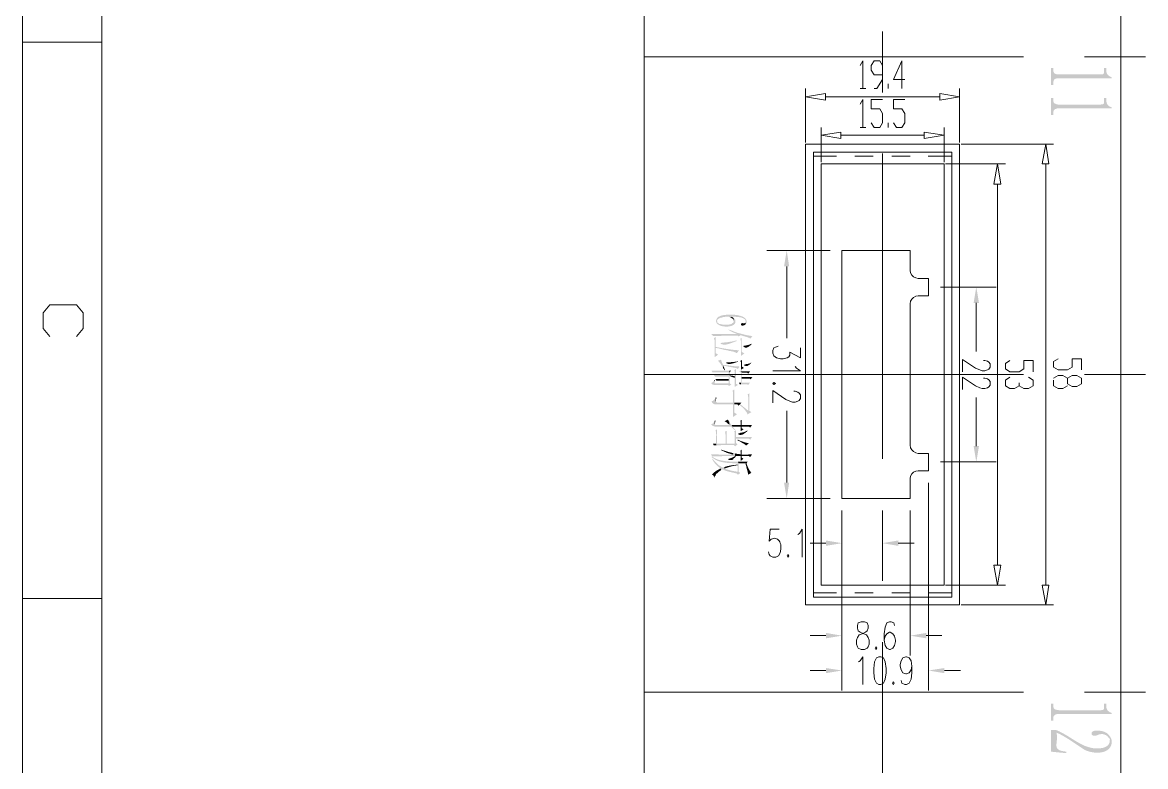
# Model space of a CAD drawing. Header units: millimetres. Extents: x 0 to 204, y 0 to 288.
# Drawn here: x 0 to 96.9, y 81.5 to 145.7 of the extents above; entities that cross this region are included whole.
import ezdxf

# ---------------------------------------------------------------- set-up
doc = ezdxf.new("R2010")
doc.units = ezdxf.units.MM

msp = doc.modelspace()

# ---------------------------------------------------------------- hatches: boundary and pattern name
h = msp.add_hatch(color=0)
h.dxf.hatch_style = 2
h.paths.add_polyline_path([(94.001167, 140.864167), (94.001167, 140.948833), (93.859354, 141.013636), (93.747134, 141.084333), (93.661653, 141.163084), (93.600058, 141.252046), (93.559499, 141.353377), (93.537121, 141.469236), (93.530072, 141.60178), (93.5355, 141.753167), (93.345, 141.753167), (93.345, 141.329833), (93.2815, 141.245167), (93.218, 141.202833), (89.3445, 141.202833), (89.196333, 141.224), (89.0905, 141.266333), (89.069333, 141.2875), (89.005833, 141.372167), (88.9635, 141.456833), (88.9635, 141.753167), (88.773, 141.753167), (88.773, 140.292667), (88.9635, 140.292667), (88.954149, 140.428102), (88.96178, 140.546815), (88.987933, 140.648025), (89.034144, 140.730949), (89.101951, 140.794807), (89.192894, 140.838816), (89.308508, 140.862197), (89.450333, 140.864167)])
h = msp.add_hatch(color=0)
h.dxf.hatch_style = 2
h.paths.add_polyline_path([(94.001167, 138.281833), (94.001167, 138.3665), (93.863941, 138.406097), (93.752938, 138.470944), (93.666334, 138.557124), (93.602307, 138.660717), (93.559033, 138.777803), (93.53469, 138.904464), (93.527453, 139.036781), (93.5355, 139.170833), (93.345, 139.170833), (93.345, 138.726333), (93.2815, 138.641667), (93.218, 138.6205), (93.069833, 138.599333), (89.3445, 138.599333), (89.196333, 138.641667), (89.0905, 138.684), (89.069333, 138.684), (89.005833, 138.768667), (88.9635, 138.8745), (88.9635, 139.170833), (88.773, 139.170833), (88.773, 137.689167), (88.9635, 137.689167), (88.953628, 137.832804), (88.960788, 137.952576), (88.986568, 138.050478), (89.032556, 138.128507), (89.100339, 138.188661), (89.191505, 138.232935), (89.30764, 138.263327), (89.450333, 138.281833)])
h = msp.add_hatch(color=0)
h.dxf.hatch_style = 2
h.paths.add_polyline_path([(66.167, 124.629333), (65.7225, 124.629333), (65.955333, 126.005167)])
h = msp.add_hatch(color=0)
h.dxf.hatch_style = 2
h.paths.add_polyline_path([(82.55, 121.4755), (82.084333, 121.4755), (82.317167, 122.851333)])
h = msp.add_hatch(color=0)
h.dxf.hatch_style = 2
h.paths.add_polyline_path([(62.505167, 119.845667), (62.474713, 120.006463), (62.388138, 120.137337), (62.258577, 120.241239), (62.099164, 120.321123), (61.923032, 120.379939), (61.743315, 120.420639), (61.573149, 120.446176), (61.425667, 120.4595), (61.203119, 120.479906), (60.980637, 120.475904), (60.758421, 120.458409), (60.536667, 120.438333), (60.444774, 120.417927), (60.359793, 120.399704), (60.27329, 120.374337), (60.176833, 120.3325), (60.1345, 120.311333), (60.071, 120.290167), (59.944, 120.163167), (59.944, 119.909167), (59.952037, 119.972005), (59.982629, 120.027435), (60.025657, 120.076648), (60.071, 120.120833), (60.1345, 120.142), (60.198, 120.184333), (60.240333, 120.2055), (60.303833, 120.2055), (60.367333, 120.226667), (60.447899, 120.253605), (60.554129, 120.273366), (60.662211, 120.285652), (60.748333, 120.290167), (60.837812, 120.290315), (60.925736, 120.290564), (61.009626, 120.274738), (61.087, 120.226667), (61.1505, 120.290167), (61.552667, 120.290167), (61.637333, 120.269), (61.740058, 120.271067), (61.840269, 120.258814), (61.939554, 120.24107), (62.0395, 120.226667), (62.153728, 120.175689), (62.243643, 120.130325), (62.311886, 120.084846), (62.361101, 120.033521), (62.393928, 119.97062), (62.413009, 119.890414), (62.420986, 119.787173), (62.4205, 119.655167), (62.462833, 119.6975), (62.484, 119.739833), (62.505167, 119.782167)])
h = msp.add_hatch(color=0)
h.dxf.hatch_style = 2
h.paths.add_polyline_path([(61.383333, 120.163167), (61.341, 120.2055), (61.2775, 120.247833), (61.1505, 120.290167), (61.087, 120.226667), (61.1505, 120.2055), (61.214, 120.163167), (61.256333, 120.142), (61.298667, 120.099667), (61.319833, 120.099667), (61.341, 120.057333), (61.362167, 119.993833), (61.383333, 119.9515), (61.383333, 119.888)])
h = msp.add_hatch(color=0)
h.dxf.hatch_style = 2
h.paths.add_polyline_path([(61.5315, 119.888), (61.52606, 119.995983), (61.499353, 120.062096), (61.451679, 120.109952), (61.383333, 120.163167), (61.383333, 119.866833), (61.362167, 119.803333), (61.319833, 119.761), (61.2775, 119.739833), (61.214, 119.6975), (61.192833, 119.676333), (61.110161, 119.646084), (61.045146, 119.626625), (60.991698, 119.615748), (60.943728, 119.611246), (60.895146, 119.610911), (60.839863, 119.612536), (60.771788, 119.613912), (60.684833, 119.612833), (60.55408, 119.611891), (60.415091, 119.617728), (60.278681, 119.636993), (60.155667, 119.676333), (60.113333, 119.676333), (60.049833, 119.739833), (60.0075, 119.761), (59.965167, 119.803333), (59.965167, 119.866833), (59.944, 119.909167), (59.944, 120.163167), (59.873853, 120.020121), (59.857984, 119.891911), (59.889599, 119.778877), (59.961909, 119.68136), (60.06812, 119.599702), (60.201442, 119.534244), (60.355081, 119.485326), (60.522247, 119.45329), (60.696147, 119.438476), (60.86999, 119.441226), (61.036984, 119.461881), (61.190336, 119.500782), (61.323256, 119.55827), (61.428951, 119.634686), (61.50063, 119.730371), (61.5315, 119.845667)])
h = msp.add_hatch(color=0)
h.dxf.hatch_style = 2
h.paths.add_polyline_path([(62.4205, 119.655167), (62.4205, 119.866833), (62.4205, 119.845667), (62.399333, 119.782167), (62.357, 119.739833), (62.290269, 119.720982), (62.241857, 119.715889), (62.206467, 119.71999), (62.178803, 119.728721), (62.153571, 119.737518), (62.125473, 119.741818), (62.089215, 119.737055), (62.0395, 119.718667), (61.997167, 119.676333), (61.997167, 119.591667), (62.0395, 119.549333), (62.081833, 119.528167), (62.187667, 119.528167), (62.314667, 119.5705), (62.378167, 119.612833)])
h = msp.add_hatch(color=0)
h.dxf.hatch_style = 2
h.paths.add_polyline_path([(61.722, 118.660333), (61.700833, 118.787333), (59.457167, 118.787333), (59.584167, 118.639167), (59.774667, 118.639167), (60.176833, 118.639167), (60.884991, 118.656232), (61.595, 118.660333)])
h = msp.add_hatch(color=0)
h.dxf.hatch_style = 2
h.paths.add_polyline_path([(60.028667, 117.009333), (59.817, 117.1575), (59.817, 118.533333), (59.668833, 118.448667), (59.711167, 118.364), (59.711167, 118.321667), (59.732333, 118.258167), (59.732333, 116.797667)])
h = msp.add_hatch(color=0)
h.dxf.hatch_style = 2
h.paths.add_polyline_path([(62.992, 118.618), (62.448017, 118.708752), (61.9125, 118.850833), (61.820183, 118.865185), (61.6903, 118.90585), (61.536678, 118.963292), (61.373147, 119.027972), (61.213535, 119.090354), (61.071671, 119.140899), (60.961383, 119.170072), (60.8965, 119.168333), (61.289406, 118.958916), (61.700833, 118.787333), (61.722, 118.660333), (61.806667, 118.575667), (61.954833, 118.702667), (62.120992, 118.653454), (62.2935, 118.596833), (62.5475, 118.533333), (62.632167, 118.491), (62.738, 118.469833), (62.8015, 118.385167)])
h = msp.add_hatch(color=0)
h.dxf.hatch_style = 2
h.paths.add_polyline_path([(62.2935, 117.115167), (62.081833, 117.263333), (62.081833, 118.469833), (61.954833, 118.385167), (61.954833, 118.364), (61.976, 118.3005), (61.976, 118.258167), (61.997167, 118.215833), (61.997167, 116.9035)])
h = msp.add_hatch(color=0)
h.dxf.hatch_style = 2
h.paths.add_polyline_path([(61.849, 117.390333), (61.355337, 117.43222), (60.830222, 117.502384), (60.306496, 117.590606), (59.817, 117.686667), (59.817, 117.602), (60.059639, 117.561138), (60.320899, 117.498416), (60.584209, 117.434568), (60.833, 117.390333), (60.937145, 117.35689), (61.038895, 117.334721), (61.138935, 117.318431), (61.237945, 117.302624), (61.336608, 117.281906), (61.435605, 117.250881), (61.53562, 117.204156), (61.637333, 117.136333)])
h = msp.add_hatch(color=0)
h.dxf.hatch_style = 2
h.paths.add_polyline_path([(61.679667, 118.215833), (61.637333, 118.237), (61.573833, 118.237), (61.4045, 118.194667), (61.341, 118.1735), (61.251091, 118.154748), (61.160157, 118.144396), (61.069686, 118.132721), (60.981167, 118.11), (60.610089, 118.069783), (60.240333, 118.025333), (60.2615, 117.983), (60.303833, 117.940667), (60.3885, 117.898333), (60.452, 117.898333), (60.5155, 117.877167), (60.684833, 117.877167), (60.7695, 117.898333), (60.833, 117.9195), (61.014537, 117.964992), (61.208973, 118.033403), (61.40063, 118.108363), (61.573833, 118.1735)])
h = msp.add_hatch(color=0)
h.dxf.hatch_style = 2
h.paths.add_polyline_path([(62.949667, 117.940667), (62.9285, 117.961833), (62.812166, 117.918789), (62.711939, 117.882591), (62.608867, 117.848972), (62.484, 117.813667), (62.4205, 117.813667), (62.378167, 117.7925), (62.272333, 117.7925), (62.23, 117.771333), (62.208833, 117.729), (62.301588, 117.659084), (62.391611, 117.62654), (62.479111, 117.625316), (62.564301, 117.64936), (62.647391, 117.69262), (62.728591, 117.749042), (62.808113, 117.812575), (62.886167, 117.877167)])
h = msp.add_hatch(color=0)
h.dxf.hatch_style = 2
h.paths.add_polyline_path([(61.891333, 115.993333), (61.537949, 116.012168), (61.170873, 116.054584), (60.804193, 116.103417), (60.452, 116.1415), (60.430833, 116.205), (60.3885, 116.289667), (60.367333, 116.353167), (60.346167, 116.3955), (60.325, 116.459), (60.303833, 116.501333), (60.303833, 116.543667), (60.282667, 116.564833), (60.282667, 116.586), (60.0075, 116.480167), (60.049833, 116.459), (60.155667, 116.353167), (60.198, 116.289667), (60.240333, 116.247333), (60.282667, 116.183833), (60.303833, 116.120333), (60.325, 116.120333), (60.346167, 116.056833), (60.3885, 115.993333), (60.409667, 115.951), (60.452, 115.8875), (60.473167, 116.078), (61.637333, 115.845167), (61.743167, 115.781667)])
h = msp.add_hatch(color=0)
h.dxf.hatch_style = 2
h.paths.add_polyline_path([(61.7855, 116.416667), (61.743167, 116.437833), (61.722, 116.437833), (61.616167, 116.416667), (61.5315, 116.416667), (61.362167, 116.374333), (61.1505, 116.374333), (61.087, 116.353167), (60.790667, 116.353167), (60.748333, 116.332), (60.727167, 116.310833), (60.727167, 116.289667), (60.748333, 116.289667), (60.7695, 116.2685), (60.8965, 116.226167), (61.129333, 116.226167), (61.419184, 116.29562), (61.700833, 116.3955)])
h = msp.add_hatch(color=0)
h.dxf.hatch_style = 2
h.paths.add_polyline_path([(62.272333, 115.866333), (62.103, 115.993333), (62.103, 116.564833), (61.954833, 116.480167), (61.997167, 116.3955), (61.997167, 115.718167)])
h = msp.add_hatch(color=0)
h.dxf.hatch_style = 2
h.paths.add_polyline_path([(62.907333, 116.310833), (62.886167, 116.332), (62.789122, 116.282302), (62.707507, 116.249996), (62.636507, 116.230084), (62.571312, 116.217568), (62.50711, 116.207449), (62.439087, 116.194731), (62.362432, 116.174414), (62.272333, 116.1415), (62.272333, 116.120333), (62.314667, 116.078), (62.441667, 116.035667), (62.526333, 116.035667), (62.589833, 116.056833), (62.611, 116.078), (62.695667, 116.120333), (62.738, 116.162667), (62.8015, 116.205), (62.843833, 116.247333)])
h = msp.add_hatch(color=0)
h.dxf.hatch_style = 2
h.paths.add_polyline_path([(61.171667, 114.448167), (61.044667, 114.532833), (61.044667, 115.167833), (61.002333, 115.6335), (60.610535, 115.627596), (60.229089, 115.627811), (59.847973, 115.630871), (59.457167, 115.6335), (59.563, 115.485333), (60.938833, 115.485333), (60.938833, 114.913833), (60.981167, 114.321167)])
h = msp.add_hatch(color=0)
h.dxf.hatch_style = 2
h.paths.add_polyline_path([(60.6425, 115.697), (60.473167, 116.078), (60.452, 115.8875), (60.473167, 115.845167), (60.5155, 115.802833), (60.579, 115.675833)])
h = msp.add_hatch(color=0)
h.dxf.hatch_style = 2
h.paths.add_polyline_path([(61.1505, 115.6335), (61.002333, 115.6335), (61.044667, 115.167833), (61.044667, 115.5065)])
h = msp.add_hatch(color=0)
h.dxf.hatch_style = 2
h.paths.add_polyline_path([(61.468, 114.9985), (61.468, 115.167833), (61.044667, 115.231333), (61.044667, 115.5065), (61.044667, 115.167833), (61.245618, 115.092956), (61.446833, 115.019667)])
h = msp.add_hatch(color=0)
h.dxf.hatch_style = 2
h.paths.add_polyline_path([(61.743167, 114.405833), (61.573833, 114.511667), (61.573833, 115.781667), (61.425667, 115.675833), (61.446833, 115.654667), (61.468, 115.591167), (61.468, 114.2365)])
h = msp.add_hatch(color=0)
h.dxf.hatch_style = 2
h.paths.add_polyline_path([(62.780333, 114.596333), (62.081833, 114.596333), (62.081833, 115.464167), (62.018333, 115.654667), (61.849, 115.548833), (61.997167, 115.464167), (61.997167, 114.596333), (62.018333, 114.469333), (62.526333, 114.469333), (62.632167, 114.405833)])
h = msp.add_hatch(color=0)
h.dxf.hatch_style = 2
h.paths.add_polyline_path([(62.8015, 115.591167), (62.462833, 115.591167), (62.103, 115.591167), (62.018333, 115.654667), (62.081833, 115.464167), (62.526333, 115.464167), (62.653333, 115.3795)])
h = msp.add_hatch(color=0)
h.dxf.hatch_style = 2
h.paths.add_polyline_path([(60.981167, 114.321167), (60.938833, 114.913833), (60.938833, 114.532833), (59.795833, 114.532833), (59.732333, 114.554), (59.732333, 114.6175), (59.711167, 114.829167), (59.69, 114.808), (59.668833, 114.7445), (59.541833, 114.6175), (59.4995, 114.596333), (59.436, 114.575167), (59.457167, 114.554), (59.478333, 114.511667), (59.520667, 114.469333), (59.605333, 114.427), (59.668833, 114.405833), (60.875333, 114.405833)])
h = msp.add_hatch(color=0)
h.dxf.hatch_style = 2
h.paths.add_polyline_path([(60.938833, 115.1255), (60.938833, 115.2525), (59.668833, 115.2525), (59.774667, 115.1255)])
h = msp.add_hatch(color=0)
h.dxf.hatch_style = 2
h.paths.add_polyline_path([(59.774667, 114.829167), (59.711167, 114.829167), (59.732333, 114.6175), (59.732333, 114.681), (59.7535, 114.7445)])
h = msp.add_hatch(color=0)
h.dxf.hatch_style = 2
h.paths.add_polyline_path([(60.938833, 114.913833), (59.795833, 114.913833), (59.8805, 114.786833), (60.938833, 114.786833), (60.938833, 114.532833)])
h = msp.add_hatch(color=0)
h.dxf.hatch_style = 2
h.paths.add_polyline_path([(62.018333, 114.469333), (61.997167, 114.596333), (61.827833, 114.596333), (61.9125, 114.448167), (61.954833, 114.469333)])
h = msp.add_hatch(color=0)
h.dxf.hatch_style = 2
h.paths.add_polyline_path([(63.013167, 115.104333), (62.789164, 115.08406), (62.552792, 115.081315), (62.313774, 115.084787), (62.081833, 115.083167), (62.081833, 114.956167), (62.738, 114.956167), (62.843833, 114.892667)])
h = msp.add_hatch(color=0)
h.dxf.hatch_style = 2
h.paths.add_polyline_path([(61.6585, 111.865833), (61.425667, 112.035167), (61.425667, 114.003667), (61.2775, 113.919), (61.298667, 113.876667), (61.298667, 113.834333), (61.319833, 113.770833), (61.319833, 111.633)])
h = msp.add_hatch(color=0)
h.dxf.hatch_style = 2
h.paths.add_polyline_path([(62.907333, 112.056333), (62.716833, 112.183333), (62.716833, 113.686167), (62.632167, 112.183333), (61.933667, 112.754833), (61.9125, 112.691333), (61.954833, 112.627833), (62.018333, 112.5855), (62.060667, 112.522), (62.120363, 112.481535), (62.180523, 112.42503), (62.238963, 112.364093), (62.2935, 112.310333), (62.36507, 112.218506), (62.45516, 112.108324), (62.533212, 111.988021), (62.568667, 111.865833)])
h = msp.add_hatch(color=0)
h.dxf.hatch_style = 2
h.paths.add_polyline_path([(62.716833, 113.686167), (62.589833, 113.580333), (62.589833, 113.559167), (62.611, 113.495667), (62.611, 113.453333), (62.632167, 113.389833), (62.632167, 112.183333)])
h = msp.add_hatch(color=0)
h.dxf.hatch_style = 2
h.paths.add_polyline_path([(61.319833, 112.733667), (61.319833, 112.881833), (59.965167, 112.881833), (59.901667, 112.903), (59.859333, 112.924167), (59.838167, 112.9665), (59.817, 113.326333), (59.759585, 113.210413), (59.680475, 113.103819), (59.579669, 113.023815), (59.457167, 112.987667), (59.478333, 112.9665), (59.4995, 112.903), (59.584167, 112.818333), (59.665394, 112.766409), (59.724131, 112.74081), (59.78697, 112.732807), (59.8805, 112.733667)])
h = msp.add_hatch(color=0)
h.dxf.hatch_style = 2
h.paths.add_polyline_path([(59.8805, 113.326333), (59.817, 113.326333), (59.838167, 112.9665), (59.838167, 112.987667), (59.859333, 113.03), (59.859333, 113.178167), (59.8805, 113.241667)])
h = msp.add_hatch(color=0)
h.dxf.hatch_style = 2
h.paths.add_polyline_path([(62.060667, 112.881833), (61.425667, 112.881833), (61.425667, 112.733667), (61.700833, 112.733667), (61.7855, 112.606667), (61.891333, 112.7125), (61.9125, 112.691333), (61.933667, 112.754833)])
h = msp.add_hatch(color=0)
h.dxf.hatch_style = 2
h.paths.add_polyline_path([(61.510333, 110.532333), (61.2775, 110.8075), (61.192833, 110.955667), (61.1505, 110.998), (61.108167, 111.0615), (61.0235, 111.146167), (61.002333, 111.209667), (61.002333, 110.955667), (59.817, 110.955667), (59.774667, 110.976833), (59.774667, 110.998), (59.7535, 111.019167), (59.732333, 111.3155), (59.689057, 111.215769), (59.62478, 111.120105), (59.540196, 111.048056), (59.436, 111.019167), (59.457167, 110.998), (59.4995, 110.9345), (59.541833, 110.913333), (59.584167, 110.871), (59.774667, 110.8075), (61.1505, 110.8075), (61.468, 110.511167)])
h = msp.add_hatch(color=0)
h.dxf.hatch_style = 2
h.paths.add_polyline_path([(59.817, 111.3155), (59.732333, 111.3155), (59.7535, 111.019167), (59.7535, 111.040333), (59.774667, 111.103833), (59.774667, 111.146167), (59.795833, 111.230833)])
h = msp.add_hatch(color=0)
h.dxf.hatch_style = 2
h.paths.add_polyline_path([(60.706, 109.22), (60.684833, 109.347), (59.944, 109.347), (59.944, 110.574667), (59.817, 110.49), (59.851691, 110.352609), (59.866857, 110.199306), (59.868439, 110.034617), (59.862376, 109.86307), (59.85461, 109.689191), (59.851082, 109.517507), (59.857731, 109.352546), (59.8805, 109.198833), (60.077664, 109.196783), (60.256076, 109.206771), (60.431908, 109.218082), (60.621333, 109.22)])
h = msp.add_hatch(color=0)
h.dxf.hatch_style = 2
h.paths.add_polyline_path([(61.002333, 111.209667), (60.96, 111.252), (60.938833, 111.294333), (60.8965, 111.379), (60.875333, 111.421333), (60.600167, 111.273167), (60.714301, 111.207037), (60.813421, 111.129895), (60.906455, 111.045013), (61.002333, 110.955667)])
h = msp.add_hatch(color=0)
h.dxf.hatch_style = 2
h.paths.add_polyline_path([(61.976, 110.8075), (61.976, 110.955667), (61.192833, 110.955667), (61.2775, 110.8075)])
h = msp.add_hatch(color=0)
h.dxf.hatch_style = 2
h.paths.add_polyline_path([(62.23, 110.574667), (62.060667, 110.6805), (62.060667, 111.400167), (61.954833, 111.3155), (61.976, 111.230833), (61.976, 110.405333)])
h = msp.add_hatch(color=0)
h.dxf.hatch_style = 2
h.paths.add_polyline_path([(62.970833, 110.955667), (62.060667, 110.955667), (62.060667, 110.8075), (62.695667, 110.8075), (62.8015, 110.722833)])
h = msp.add_hatch(color=0)
h.dxf.hatch_style = 2
h.paths.add_polyline_path([(61.510333, 109.114167), (61.468, 109.347), (60.7695, 109.347), (60.7695, 110.447667), (60.621333, 110.363), (60.6425, 110.320667), (60.663667, 110.278333), (60.663667, 110.1725), (60.684833, 110.130167), (60.684833, 109.347), (60.706, 109.22), (61.4045, 109.22)])
h = msp.add_hatch(color=0)
h.dxf.hatch_style = 2
h.paths.add_polyline_path([(61.722, 109.2835), (61.573833, 109.389333), (61.573833, 110.49), (61.425667, 110.405333), (61.446833, 110.363), (61.468, 110.320667), (61.468, 109.347), (61.510333, 109.114167)])
h = msp.add_hatch(color=0)
h.dxf.hatch_style = 2
h.paths.add_polyline_path([(62.970833, 109.9185), (61.573833, 109.9185), (61.573833, 109.770333), (62.695667, 109.770333), (62.8015, 109.685667)])
h = msp.add_hatch(color=0)
h.dxf.hatch_style = 2
h.paths.add_polyline_path([(62.695667, 109.368167), (62.459675, 109.419463), (62.207643, 109.493315), (61.961498, 109.583967), (61.743167, 109.685667), (61.700833, 109.643333), (61.815662, 109.57937), (61.903769, 109.533002), (61.990949, 109.483591), (62.103, 109.4105), (62.212504, 109.358146), (62.298263, 109.303344), (62.376348, 109.243912), (62.462833, 109.177667)])
h = msp.add_hatch(color=0)
h.dxf.hatch_style = 2
h.paths.add_polyline_path([(62.589833, 110.447667), (62.568667, 110.468833), (62.5475, 110.468833), (62.462833, 110.4265), (62.399333, 110.405333), (62.335833, 110.363), (62.272333, 110.341833), (62.187667, 110.320667), (62.060667, 110.278333), (61.976, 110.278333), (61.891333, 110.236), (61.806667, 110.214833), (61.764333, 110.193667), (61.764333, 110.1725), (61.806667, 110.130167), (61.891333, 110.109), (61.9125, 110.087833), (61.997167, 110.087833), (62.060667, 110.109), (62.145333, 110.130167), (62.1665, 110.130167), (62.251167, 110.1725), (62.2935, 110.214833), (62.357, 110.257167), (62.399333, 110.278333), (62.462833, 110.341833), (62.526333, 110.384167)])
h = msp.add_hatch(color=0)
h.dxf.hatch_style = 2
h.paths.add_polyline_path([(59.8805, 109.198833), (59.859333, 109.347), (59.563, 109.347), (59.668833, 109.198833), (59.838167, 109.198833)])
h = msp.add_hatch(color=0)
h.dxf.hatch_style = 2
h.paths.add_polyline_path([(61.341, 108.5215), (61.07387, 108.58462), (60.818977, 108.656834), (60.565804, 108.735465), (60.303833, 108.817833), (60.282667, 108.796667), (60.314816, 108.768156), (60.367284, 108.73831), (60.433634, 108.707711), (60.50743, 108.676943), (60.582235, 108.646588), (60.651612, 108.61723), (60.709123, 108.58945), (60.748333, 108.563833), (61.033554, 108.477579), (61.319833, 108.3945)])
h = msp.add_hatch(color=0)
h.dxf.hatch_style = 2
h.paths.add_polyline_path([(62.23, 108.034667), (62.060667, 108.1405), (62.060667, 108.817833), (61.954833, 108.733167), (61.976, 108.6485), (61.976, 107.844167)])
h = msp.add_hatch(color=0)
h.dxf.hatch_style = 2
h.paths.add_polyline_path([(82.55, 109.135333), (82.084333, 109.135333), (82.317167, 107.7595)])
h = msp.add_hatch(color=0)
h.dxf.hatch_style = 2
h.paths.add_polyline_path([(61.510333, 108.500333), (61.425667, 108.500333), (61.341, 108.5215), (61.319833, 108.3945), (60.366407, 108.398336), (59.414833, 108.415667), (59.520667, 108.246333), (60.012792, 108.251575), (60.501213, 108.26287), (60.991485, 108.271188), (61.489167, 108.2675)])
h = msp.add_hatch(color=0)
h.dxf.hatch_style = 2
h.paths.add_polyline_path([(61.954833, 106.807), (61.806667, 106.912833), (61.806667, 107.6325), (61.743167, 107.780667), (61.475454, 107.782909), (61.186847, 107.789547), (60.886351, 107.805998), (60.582969, 107.837684), (60.285705, 107.890024), (60.003564, 107.968438), (59.74555, 108.078346), (59.520667, 108.225167), (59.457167, 108.182833), (59.595817, 108.090707), (59.712622, 108.012624), (59.816463, 107.946786), (59.916219, 107.891395), (60.020771, 107.844652), (60.138998, 107.80476), (60.279781, 107.76992), (60.452, 107.738333), (60.753625, 107.687517), (61.080121, 107.663059), (61.410056, 107.649781), (61.722, 107.6325), (61.722, 106.912833), (61.743167, 106.658833)])
h = msp.add_hatch(color=0)
h.dxf.hatch_style = 2
h.paths.add_polyline_path([(61.743167, 106.658833), (61.722, 106.912833), (61.436349, 106.957515), (61.144415, 107.019196), (60.855523, 107.096487), (60.579, 107.188), (60.557833, 107.315), (60.473167, 107.293833), (60.409667, 107.272667), (60.367333, 107.293833), (60.325, 107.336167), (60.2615, 107.3785), (60.219167, 107.399667), (60.155667, 107.442), (60.113333, 107.463167), (60.049833, 107.5055), (60.0075, 107.547833), (59.95978, 107.596806), (59.899252, 107.656577), (59.831201, 107.723823), (59.760908, 107.795219), (59.693659, 107.867442), (59.634735, 107.937168), (59.589421, 108.001073), (59.563, 108.055833), (59.520667, 108.034667), (59.573352, 107.907898), (59.65481, 107.777756), (59.748572, 107.654361), (59.838167, 107.547833), (59.900608, 107.484433), (59.944, 107.452583), (59.987392, 107.420734), (60.049833, 107.357333), (60.113333, 107.315), (60.155667, 107.272667), (60.219167, 107.2515), (60.2615, 107.209167), (60.282667, 107.061), (60.346167, 107.082167), (60.409667, 107.1245), (60.430833, 107.1245), (60.494333, 107.103333), (60.536667, 107.061), (60.682981, 107.006099), (60.833, 106.955167), (61.026543, 106.904218), (61.230669, 106.85952), (61.437044, 106.81502), (61.637333, 106.764667)])
h = msp.add_hatch(color=0)
h.dxf.hatch_style = 2
h.paths.add_polyline_path([(61.976, 108.2675), (61.976, 108.415667), (61.859583, 108.438272), (61.741844, 108.450724), (61.624766, 108.466814), (61.510333, 108.500333), (61.489167, 108.2675), (61.336684, 108.177558), (61.200374, 108.11338), (61.060294, 108.062762), (60.8965, 108.0135), (60.8965, 107.992333), (60.917667, 107.971167), (60.981167, 107.95), (61.002333, 107.928833), (61.214, 107.928833), (61.2775, 107.95), (61.319833, 107.971167), (61.341, 108.0135), (61.425667, 108.098167), (61.489167, 108.1405), (61.573833, 108.2675)])
h = msp.add_hatch(color=0)
h.dxf.hatch_style = 2
h.paths.add_polyline_path([(62.589833, 107.801833), (62.377968, 107.783693), (62.168617, 107.779476), (61.958207, 107.781146), (61.743167, 107.780667), (61.806667, 107.6325), (62.399333, 107.6325), (62.4205, 107.590167), (62.4205, 107.5055), (62.441667, 107.442), (62.462833, 107.399667), (62.462833, 107.336167), (62.484, 107.6325)])
h = msp.add_hatch(color=0)
h.dxf.hatch_style = 2
h.paths.add_polyline_path([(62.970833, 108.415667), (62.742151, 108.408043), (62.520909, 108.398072), (62.297088, 108.391606), (62.060667, 108.3945), (62.060667, 108.2675), (62.695667, 108.2675), (62.8015, 108.182833)])
h = msp.add_hatch(color=0)
h.dxf.hatch_style = 2
h.paths.add_polyline_path([(62.907333, 106.828167), (62.843833, 106.891667), (62.822667, 106.955167), (62.738, 107.039833), (62.738, 107.061), (62.716833, 107.103333), (62.695667, 107.1245), (62.640815, 107.24262), (62.58388, 107.376251), (62.529922, 107.511007), (62.484, 107.6325), (62.462833, 107.336167), (62.484, 107.272667), (62.505167, 107.230333), (62.505167, 107.188), (62.526333, 107.1245), (62.526333, 107.082167), (62.5475, 107.061), (62.56703, 106.971521), (62.593934, 106.862959), (62.618789, 106.752876), (62.632167, 106.658833)])
h = msp.add_hatch(color=0)
h.dxf.hatch_style = 2
h.paths.add_polyline_path([(60.282667, 107.061), (60.2615, 107.209167), (60.051752, 107.098224), (59.84584, 106.977259), (59.657258, 106.834665), (59.4995, 106.658833), (59.520667, 106.658833), (59.605333, 106.6165), (59.647667, 106.574167), (59.668833, 106.510667), (59.668833, 106.447167), (59.732333, 106.447167), (59.732333, 106.468333), (59.7535, 106.510667), (59.774667, 106.553), (59.817, 106.595333), (59.838167, 106.658833), (59.859333, 106.701167), (59.901667, 106.7435), (60.061872, 106.892064), (60.240333, 107.018667)])
h = msp.add_hatch(color=0)
h.dxf.hatch_style = 2
h.paths.add_polyline_path([(61.722, 107.484333), (61.722, 107.526667), (61.426841, 107.502077), (61.133434, 107.459859), (60.843269, 107.398129), (60.557833, 107.315), (60.579, 107.188), (60.839912, 107.275445), (61.102346, 107.358127), (61.36769, 107.424538), (61.637333, 107.463167)])
h = msp.add_hatch(color=0)
h.dxf.hatch_style = 2
h.paths.add_polyline_path([(66.167, 105.9815), (65.7225, 105.9815), (65.955333, 104.605667)])
h = msp.add_hatch(color=0)
h.dxf.hatch_style = 2
h.paths.add_polyline_path([(69.342, 100.986167), (69.342, 100.5205), (70.717833, 100.753333)])
h = msp.add_hatch(color=0)
h.dxf.hatch_style = 2
h.paths.add_polyline_path([(75.586167, 100.986167), (75.586167, 100.5205), (74.210333, 100.753333)])
h = msp.add_hatch(color=0)
h.dxf.hatch_style = 2
h.paths.add_polyline_path([(69.342, 93.006333), (69.342, 92.540667), (70.717833, 92.7735)])
h = msp.add_hatch(color=0)
h.dxf.hatch_style = 2
h.paths.add_polyline_path([(77.999167, 93.006333), (77.999167, 92.540667), (76.623333, 92.7735)])
h = msp.add_hatch(color=0)
h.dxf.hatch_style = 2
h.paths.add_polyline_path([(69.342, 89.9795), (69.342, 89.535), (70.717833, 89.767833)])
h = msp.add_hatch(color=0)
h.dxf.hatch_style = 2
h.paths.add_polyline_path([(79.5655, 89.9795), (79.5655, 89.535), (78.189667, 89.767833)])
h = msp.add_hatch(color=0)
h.dxf.hatch_style = 2
h.paths.add_polyline_path([(94.001167, 86.021333), (94.001167, 86.106), (93.958833, 86.127167), (93.831833, 86.1695), (93.726, 86.254167), (93.641333, 86.317667), (93.641333, 86.338833), (93.59319, 86.429949), (93.561644, 86.500758), (93.543386, 86.558603), (93.535103, 86.610825), (93.533485, 86.664767), (93.535219, 86.727771), (93.536994, 86.807179), (93.5355, 86.910333), (93.345, 86.910333), (93.345, 86.465833), (93.2815, 86.381167), (93.218, 86.36), (93.069833, 86.338833), (89.450333, 86.338833), (89.3445, 86.36), (89.212678, 86.379711), (89.114164, 86.412851), (89.044332, 86.459715), (88.998557, 86.520602), (88.972213, 86.59581), (88.960672, 86.685636), (88.95931, 86.790378), (88.9635, 86.910333), (88.773, 86.910333), (88.773, 85.428667), (88.9635, 85.428667), (88.951255, 85.568325), (88.95801, 85.688951), (88.984708, 85.790691), (89.032292, 85.873696), (89.101703, 85.938114), (89.193886, 85.984093), (89.309782, 86.011784), (89.450333, 86.021333)])
h = msp.add_hatch(color=0)
h.dxf.hatch_style = 2
h.paths.add_polyline_path([(90.085333, 82.634667), (90.085333, 82.761667), (89.840696, 82.794551), (89.646247, 82.837896), (89.496596, 82.891884), (89.386354, 82.956698), (89.310129, 83.032521), (89.262531, 83.119536), (89.23817, 83.217927), (89.231655, 83.327875), (89.237597, 83.449564), (89.250604, 83.583177), (89.265286, 83.728897), (89.276254, 83.886907), (89.278116, 84.057389), (89.265483, 84.240526), (89.232963, 84.436502), (89.175167, 84.6455), (88.773, 84.6455), (88.773, 82.761667)])
h = msp.add_hatch(color=0)
h.dxf.hatch_style = 2
h.paths.add_polyline_path([(94.001167, 83.6295), (93.994453, 83.762238), (93.965183, 83.879664), (93.911572, 83.988424), (93.831833, 84.095167), (93.844382, 83.88598), (93.839424, 83.706428), (93.812579, 83.553432), (93.75947, 83.423919), (93.675719, 83.314811), (93.556948, 83.223034), (93.398779, 83.145511), (93.196833, 83.079167), (92.963177, 83.054562), (92.755211, 83.044324), (92.56512, 83.048564), (92.385092, 83.067393), (92.207312, 83.100922), (92.023968, 83.149265), (91.827247, 83.212531), (91.609333, 83.290833), (91.298609, 83.446609), (90.996724, 83.618139), (90.70018, 83.799484), (90.405479, 83.984703), (90.109125, 84.167855), (89.80762, 84.342999), (89.497466, 84.504194), (89.175167, 84.6455), (89.238667, 84.412667), (89.542346, 84.268248), (89.850152, 84.100739), (90.159727, 83.91586), (90.468715, 83.719326), (90.774759, 83.516856), (91.075503, 83.314166), (91.368591, 83.116975), (91.651667, 82.931), (91.790697, 82.865655), (91.945586, 82.807911), (92.113158, 82.759026), (92.290239, 82.720259), (92.473653, 82.69287), (92.660225, 82.678116), (92.846781, 82.677257), (93.030146, 82.691552), (93.207144, 82.722259), (93.3746, 82.770638), (93.52934, 82.837946), (93.668189, 82.925444), (93.78797, 83.034389), (93.885511, 83.166041), (93.957634, 83.321658), (94.001167, 83.5025)])
h = msp.add_hatch(color=0)
h.dxf.hatch_style = 2
h.paths.add_polyline_path([(93.831833, 84.095167), (93.774309, 84.18868), (93.694101, 84.274885), (93.596406, 84.352391), (93.48642, 84.41981), (93.36934, 84.475753), (93.250362, 84.518831), (93.134683, 84.547654), (93.0275, 84.560833), (92.925435, 84.5728), (92.801529, 84.582744), (92.667677, 84.584677), (92.535772, 84.572607), (92.417708, 84.540545), (92.325379, 84.4825), (92.270678, 84.392482), (92.2655, 84.2645), (92.350167, 84.179833), (92.3925, 84.158667), (92.561833, 84.1375), (92.667667, 84.158667), (92.794667, 84.201), (92.837, 84.222167), (92.964, 84.2645), (93.133333, 84.285667), (93.256096, 84.274959), (93.377709, 84.242473), (93.493683, 84.190045), (93.599529, 84.119508), (93.690757, 84.0327), (93.762876, 83.931456), (93.811398, 83.81761), (93.831833, 83.693)])

# ---------------------------------------------------------------- linework, layer by layer
at = {"color": 0, "lineweight": 0}
for points in [[(0, 287.930167), (0, 0)], [(6.836833, 281.093333), (6.836833, 6.836833)], [(53.6575, 33.02), (53.6575, 252.4125)], [(94.784333, 33.02), (94.784333, 252.4125)], [(74.210333, 144.907), (74.210333, 139.6365)], [(0, 143.975667), (6.836833, 143.975667)], [(86.381167, 142.726833), (53.6575, 142.726833)], [(96.922167, 142.726833), (91.651667, 142.726833)], [(72.305333, 141.964833), (72.538167, 142.367), (72.538167, 139.975167)], [(73.511833, 139.975167), (73.7235, 139.975167), (74.210333, 140.758333), (74.210333, 141.964833), (73.9775, 142.367), (73.511833, 142.367), (73.257833, 141.964833), (73.257833, 141.562667), (73.511833, 141.1605), (74.210333, 141.1605)], [(76.1365, 140.758333), (75.184, 140.758333), (75.903667, 142.367), (75.903667, 139.975167)], [(67.564, 135.3185), (67.564, 139.975167)], [(72.305333, 139.975167), (72.792167, 139.975167)], [(74.697167, 139.975167), (74.697167, 140.377333)], [(80.856667, 135.3185), (80.856667, 139.975167)], [(79.163333, 139.276667), (69.299667, 139.276667)], [(72.305333, 138.6205), (72.538167, 139.043833), (72.538167, 136.630833)], [(73.257833, 137.033), (73.511833, 136.630833), (73.9775, 136.630833), (74.210333, 137.033), (74.210333, 137.837333), (73.9775, 138.2395), (73.257833, 138.2395), (73.257833, 139.043833), (74.210333, 139.043833)], [(75.184, 137.033), (75.416833, 136.630833), (75.903667, 136.630833), (76.1365, 137.033), (76.1365, 137.837333), (75.903667, 138.2395), (75.184, 138.2395), (75.184, 139.043833), (76.1365, 139.043833)], [(74.697167, 136.630833), (74.697167, 137.033)], [(68.918667, 133.625167), (68.918667, 136.630833)], [(77.829833, 135.9535), (70.633167, 135.9535)], [(72.305333, 136.630833), (72.792167, 136.630833)], [(79.544333, 133.625167), (79.544333, 136.630833)], [(67.564, 135.1915), (80.856667, 135.1915)], [(67.564, 95.419333), (67.564, 135.1915)], [(80.856667, 135.1915), (80.856667, 95.419333)], [(81.004833, 135.1915), (88.984667, 135.1915)], [(80.2005, 134.493), (68.2625, 134.493)], [(68.2625, 134.493), (68.2625, 96.096667)], [(70.252167, 134.154333), (68.2625, 134.154333)], [(73.427167, 134.154333), (71.839667, 134.154333)], [(74.210333, 134.366), (74.210333, 108.034667)], [(76.602167, 134.154333), (75.014667, 134.154333)], [(80.2005, 134.154333), (78.1685, 134.154333)], [(80.2005, 96.096667), (80.2005, 134.493)], [(79.544333, 133.477), (68.918667, 133.477)], [(68.918667, 133.477), (68.918667, 97.133833)], [(79.544333, 97.133833), (79.544333, 133.477)], [(79.671333, 133.477), (84.836, 133.477)], [(88.307333, 133.477), (88.307333, 97.133833)], [(84.1375, 131.741333), (84.1375, 98.848333)], [(69.701833, 126.005167), (64.240833, 126.005167)], [(76.623333, 126.005167), (70.717833, 126.005167)], [(70.717833, 104.605667), (70.717833, 126.005167), (76.623333, 126.005167)], [(76.623333, 124.290667), (76.623333, 126.005167)], [(65.955333, 124.629333), (65.955333, 118.4275)], [(76.623333, 124.290667), (76.6445, 124.079), (76.750333, 123.8885), (76.8985, 123.740333), (77.089, 123.6345), (77.300667, 123.592167)], [(78.189667, 122.089333), (78.189667, 123.592167), (77.300667, 123.592167)], [(79.226833, 122.851333), (84.031667, 122.851333)], [(2.370667, 118.575667), (1.799167, 119.274167), (1.799167, 120.628833), (2.370667, 121.327333), (4.656667, 121.327333), (5.228167, 120.628833), (5.228167, 119.274167), (4.656667, 118.575667)], [(77.300667, 122.089333), (77.089, 122.068167), (76.8985, 121.962333), (76.750333, 121.814167), (76.6445, 121.623667), (76.623333, 121.412)], [(76.623333, 109.198833), (76.623333, 121.412)], [(77.300667, 122.089333), (78.189667, 122.089333)], [(82.317167, 121.4755), (82.317167, 117.2845)], [(67.140667, 117.602), (67.140667, 116.755333), (66.2305, 117.221), (66.2305, 116.988167), (66.124667, 116.84), (65.997667, 116.755333), (65.659, 116.670667), (65.426167, 116.670667), (65.0875, 116.755333), (64.854667, 116.9035), (64.748833, 117.136333), (64.748833, 117.369167), (64.854667, 117.602), (64.981667, 117.6655), (65.2145, 117.750167)], [(82.952167, 116.5225), (83.058, 116.5225), (83.290833, 116.459), (83.396667, 116.374333), (83.523667, 116.226167), (83.523667, 115.929833), (83.396667, 115.7605), (83.290833, 115.697), (83.058, 115.612333), (82.825167, 115.612333), (82.6135, 115.697), (82.253667, 115.845167), (81.131833, 116.607167), (81.131833, 115.527667)], [(85.217, 116.501333), (84.836, 116.247333), (84.836, 115.802833), (85.217, 115.548833), (86.021333, 115.548833), (86.4235, 115.802833), (86.4235, 116.501333), (87.227833, 116.501333), (87.227833, 115.548833)], [(89.386833, 116.670667), (88.984667, 116.416667), (88.984667, 115.951), (89.386833, 115.697), (90.191167, 115.697), (90.593333, 115.951), (90.593333, 116.670667), (91.397667, 116.670667), (91.397667, 115.697)], [(66.696167, 115.993333), (66.802, 115.845167), (67.140667, 115.612333), (64.748833, 115.612333)], [(86.381167, 115.294833), (53.6575, 115.294833)], [(82.952167, 114.9985), (83.058, 114.9985), (83.290833, 114.935), (83.396667, 114.850333), (83.523667, 114.702167), (83.523667, 114.384667), (83.396667, 114.2365), (83.290833, 114.151833), (83.058, 114.088333), (82.825167, 114.088333), (82.6135, 114.151833), (82.253667, 114.321167), (81.131833, 115.083167), (81.131833, 114.003667)], [(86.021333, 114.342333), (85.619167, 114.088333), (85.217, 114.088333), (84.836, 114.342333), (84.836, 114.829167), (85.217, 115.062)], [(86.825667, 115.062), (87.227833, 114.829167), (87.227833, 114.342333), (86.825667, 114.088333), (86.4235, 114.088333), (86.021333, 114.342333), (86.021333, 114.575167)], [(88.984667, 114.977333), (89.386833, 115.210167), (89.789, 115.210167), (90.191167, 114.977333), (90.191167, 114.511667), (90.593333, 114.257667), (90.9955, 114.257667), (91.397667, 114.511667), (91.397667, 114.977333), (90.9955, 115.210167), (90.593333, 115.210167), (90.191167, 114.977333)], [(90.191167, 114.342333), (89.789, 114.088333), (89.386833, 114.088333), (88.984667, 114.342333), (88.984667, 114.829167)], [(96.922167, 115.294833), (91.651667, 115.294833)], [(66.569167, 113.8555), (66.696167, 113.8555), (66.907833, 113.770833), (67.034833, 113.686167), (67.140667, 113.538), (67.140667, 113.241667), (67.034833, 113.072333), (66.907833, 113.008833), (66.696167, 112.924167), (66.463333, 112.924167), (66.2305, 113.008833), (65.891833, 113.157), (64.748833, 113.919), (64.748833, 112.860667)], [(82.317167, 109.135333), (82.317167, 113.326333)], [(65.955333, 105.9815), (65.955333, 112.162167)], [(76.623333, 109.198833), (76.6445, 108.987167), (76.750333, 108.796667), (76.8985, 108.6485), (77.089, 108.542667), (77.300667, 108.500333)], [(78.189667, 108.500333), (77.300667, 108.500333)], [(77.300667, 106.9975), (78.189667, 106.9975), (78.189667, 108.500333)], [(79.226833, 107.7595), (84.031667, 107.7595)], [(77.300667, 106.9975), (77.089, 106.955167), (76.8985, 106.8705), (76.750333, 106.722333), (76.6445, 106.531833), (76.623333, 106.320167)], [(76.623333, 104.605667), (76.623333, 106.320167)], [(78.189667, 105.960333), (78.189667, 88.053333)], [(69.701833, 104.605667), (64.240833, 104.605667)], [(70.717833, 103.5685), (70.717833, 88.053333)], [(70.717833, 103.5685), (70.717833, 99.038833)], [(70.717833, 103.5685), (70.717833, 91.059)], [(74.210333, 103.5685), (74.210333, 99.038833)], [(74.210333, 102.764167), (74.210333, 97.493667)], [(76.623333, 103.5685), (76.623333, 91.059)], [(65.299167, 101.959833), (64.537167, 101.959833), (64.4525, 100.922667), (64.536226, 101.015786), (64.624082, 101.086483), (64.714568, 101.135692), (64.806182, 101.164347), (64.897424, 101.173384), (64.986793, 101.163737), (65.072789, 101.136342), (65.15391, 101.092132), (65.228657, 101.032044), (65.295529, 100.957011), (65.353024, 100.867968), (65.399642, 100.765851), (65.433883, 100.651595), (65.454246, 100.526133), (65.459229, 100.390401), (65.447333, 100.245333), (65.383833, 99.906667), (65.235667, 99.673833), (65.002833, 99.546833), (64.77, 99.546833), (64.537167, 99.673833), (64.4525, 99.779667), (64.389, 100.0125)], [(66.907833, 101.494167), (67.056, 101.6), (67.288833, 101.959833), (67.288833, 99.546833)], [(69.342, 100.753333), (67.987333, 100.753333)], [(75.586167, 100.753333), (76.962, 100.753333)], [(68.918667, 97.133833), (79.544333, 97.133833)], [(79.671333, 97.133833), (84.836, 97.133833)], [(0, 95.969667), (6.836833, 95.969667)], [(68.2625, 96.4565), (70.252167, 96.4565)], [(68.2625, 96.096667), (80.2005, 96.096667)], [(71.839667, 96.4565), (73.427167, 96.4565)], [(75.014667, 96.4565), (76.602167, 96.4565)], [(78.1685, 96.4565), (80.2005, 96.4565)], [(80.856667, 95.419333), (67.564, 95.419333)], [(81.004833, 95.419333), (88.984667, 95.419333)], [(75.268667, 93.641333), (75.205167, 93.874167), (74.972333, 93.98), (74.824167, 93.98), (74.591333, 93.874167), (74.443167, 93.514333), (74.3585, 92.942833), (74.3585, 92.371333), (74.443167, 91.926833), (74.591333, 91.694), (74.824167, 91.588167), (74.887667, 91.588167), (75.1205, 91.694), (75.268667, 91.926833), (75.353333, 92.2655), (75.353333, 92.371333), (75.268667, 92.731167), (75.1205, 92.942833), (74.887667, 93.069833), (74.824167, 93.069833), (74.591333, 92.942833), (74.443167, 92.731167), (74.3585, 92.371333)], [(69.342, 92.7735), (67.987333, 92.7735)], [(74.210333, 92.223167), (74.210333, 65.891833)], [(77.999167, 92.7735), (79.353833, 92.7735)], [(72.157167, 90.508667), (72.305333, 90.6145), (72.538167, 90.953167), (72.538167, 88.561333)], [(76.750333, 90.148833), (76.686833, 89.810167), (76.5175, 89.577333), (76.305833, 89.4715), (76.221167, 89.4715), (75.988333, 89.577333), (75.840167, 89.810167), (75.7555, 90.148833), (75.7555, 90.275833), (75.840167, 90.6145), (75.988333, 90.847333), (76.221167, 90.953167), (76.305833, 90.953167), (76.5175, 90.847333), (76.686833, 90.6145), (76.750333, 90.148833), (76.750333, 89.577333), (76.686833, 89.005833), (76.5175, 88.667167), (76.305833, 88.561333), (76.1365, 88.561333), (75.903667, 88.667167), (75.840167, 88.9)], [(69.342, 89.767833), (67.987333, 89.767833)], [(79.5655, 89.767833), (80.941333, 89.767833)], [(86.381167, 87.884), (53.6575, 87.884)], [(96.922167, 87.884), (91.651667, 87.884)]]:
    msp.add_lwpolyline(points, dxfattribs=at)
for points in [[(69.299667, 139.551833), (69.299667, 138.980333), (69.299667, 139.551833), (69.299667, 138.980333), (67.564, 139.276667)], [(79.163333, 139.551833), (79.163333, 138.980333), (79.163333, 139.551833), (79.163333, 138.980333), (80.856667, 139.276667)], [(70.633167, 136.228667), (70.633167, 135.678333), (70.633167, 136.228667), (70.633167, 135.678333), (68.918667, 135.9535)], [(77.829833, 136.228667), (77.829833, 135.678333), (77.829833, 136.228667), (77.829833, 135.678333), (79.544333, 135.9535)], [(88.5825, 133.477), (88.011, 133.477), (88.5825, 133.477), (88.011, 133.477), (88.307333, 135.1915)], [(84.433833, 131.741333), (83.841167, 131.741333), (84.433833, 131.741333), (83.841167, 131.741333), (84.1375, 133.477)], [(64.981667, 114.532833), (64.854667, 114.6175), (64.748833, 114.532833), (64.854667, 114.448167)], [(76.623333, 104.605667), (70.717833, 104.605667)], [(66.061167, 99.779667), (65.997667, 99.673833), (66.061167, 99.546833), (66.145833, 99.673833)], [(84.433833, 98.848333), (83.841167, 98.848333), (84.433833, 98.848333), (83.841167, 98.848333), (84.1375, 97.133833)], [(88.5825, 97.133833), (88.011, 97.133833), (88.5825, 97.133833), (88.011, 97.133833), (88.307333, 95.419333)], [(72.368833, 93.98), (72.136, 93.874167), (72.0725, 93.641333), (72.0725, 93.4085), (72.136, 93.175667), (72.284167, 93.069833), (72.601667, 92.942833), (72.8345, 92.837), (72.982667, 92.604167), (73.067333, 92.371333), (73.067333, 92.032667), (72.982667, 91.799833), (72.898, 91.694), (72.665167, 91.588167), (72.368833, 91.588167), (72.136, 91.694), (72.0725, 91.799833), (71.987833, 92.032667), (71.987833, 92.371333), (72.0725, 92.604167), (72.220667, 92.837), (72.4535, 92.942833), (72.749833, 93.069833), (72.898, 93.175667), (72.982667, 93.4085), (72.982667, 93.641333), (72.898, 93.874167), (72.665167, 93.98)], [(73.66, 91.799833), (73.5965, 91.694), (73.66, 91.588167), (73.744667, 91.694)], [(73.914, 90.953167), (73.702333, 90.847333), (73.533, 90.508667), (73.4695, 89.937167), (73.4695, 89.577333), (73.533, 89.005833), (73.702333, 88.667167), (73.914, 88.561333), (74.083333, 88.561333), (74.316167, 88.667167), (74.464333, 89.005833), (74.527833, 89.577333), (74.527833, 89.937167), (74.464333, 90.508667), (74.316167, 90.847333), (74.083333, 90.953167)], [(75.141667, 88.794167), (75.078167, 88.667167), (75.141667, 88.561333), (75.226333, 88.667167)]]:
    msp.add_lwpolyline(points, close=True, dxfattribs=at)

doc.saveas('drawing.dxf')
